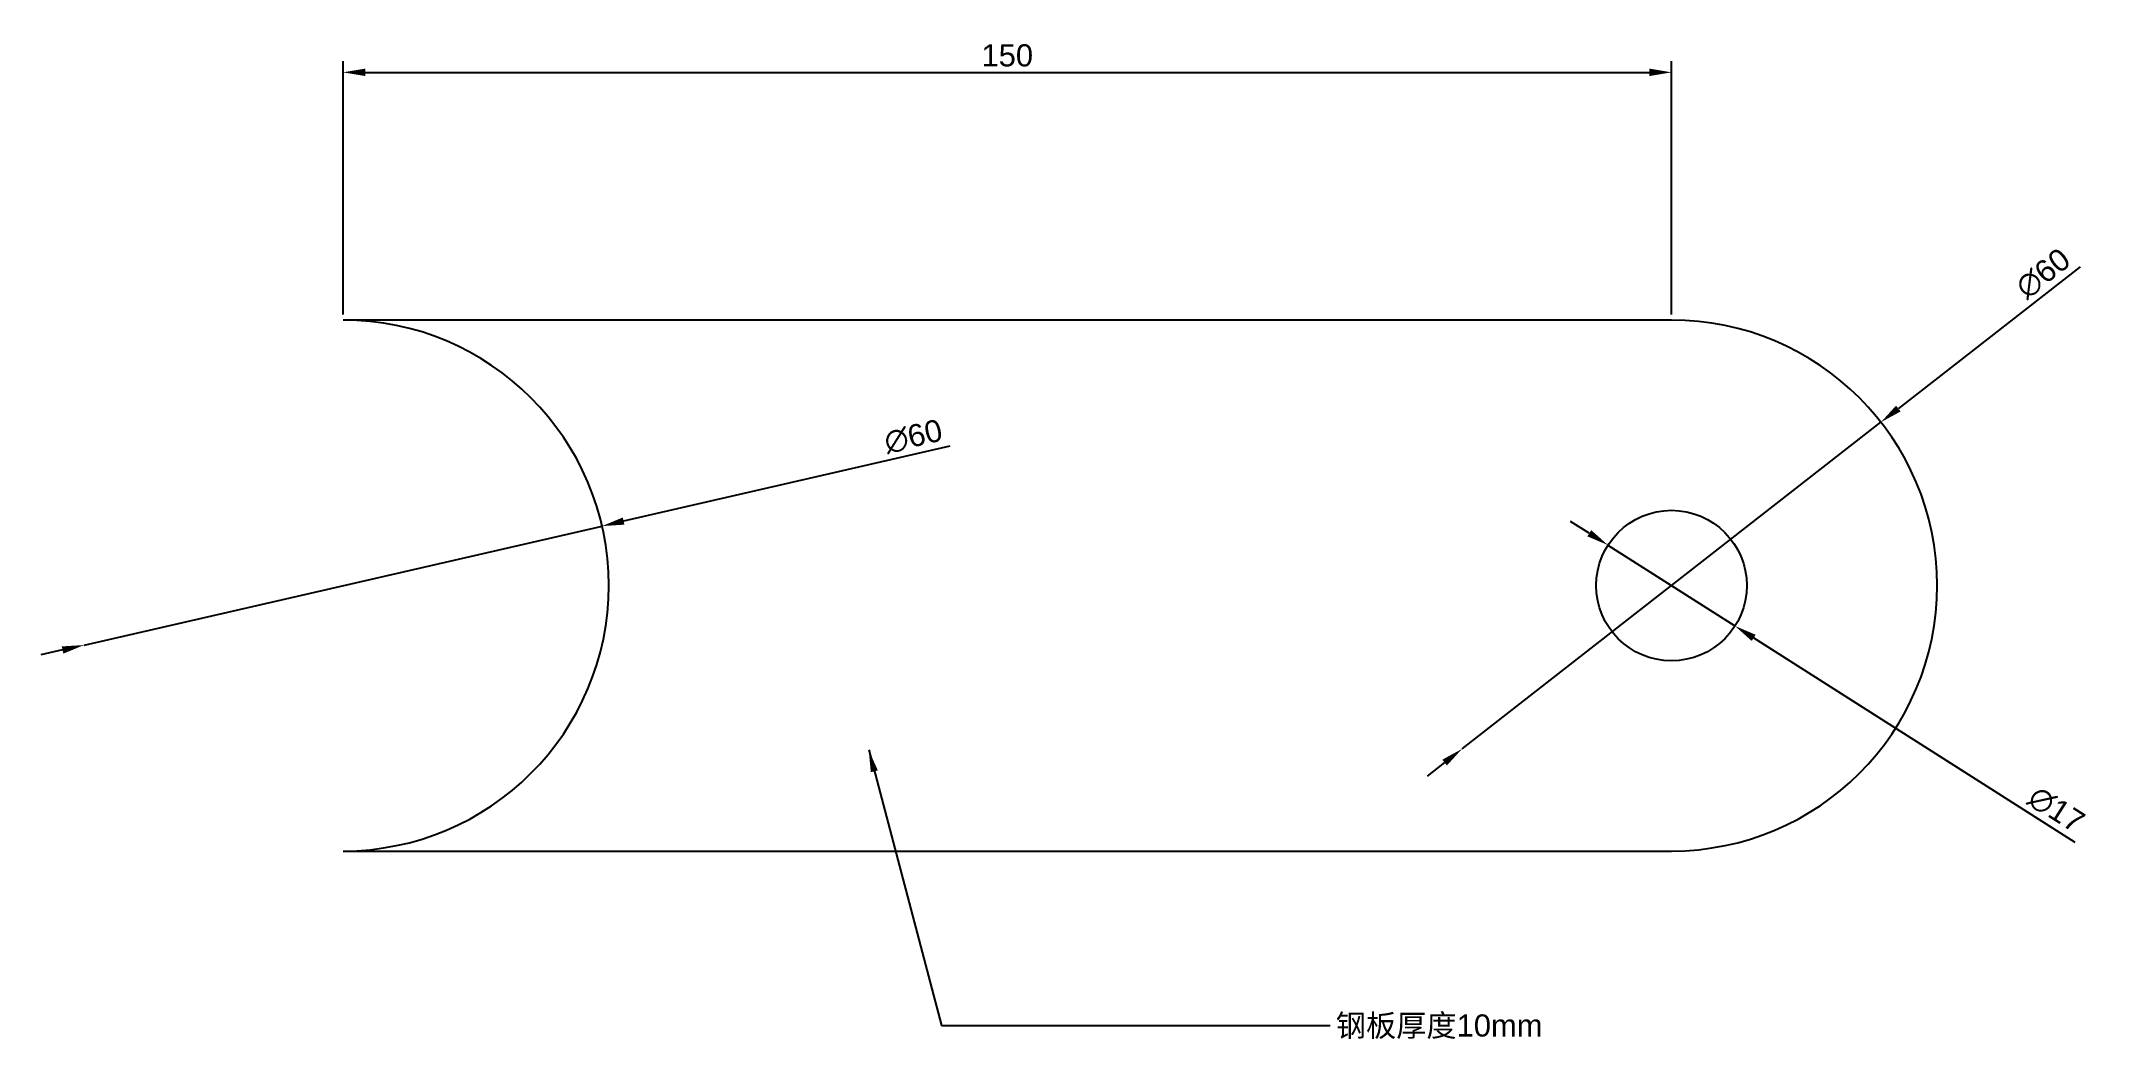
# Model space of a CAD drawing. Header units: millimetres. Extents: x -34 to 197, y -21 to 92.
import ezdxf

# ---------------------------------------------------------------- set-up
doc = ezdxf.new("R2010")
doc.units = ezdxf.units.MM
doc.styles.get("Standard").update_dxf_attribs({"font": 'arial.ttf'})
doc.dimstyles.new('ISO-25', dxfattribs={"dimtxt": 2.5, "dimasz": 2.5, "dimexe": 1.25, "dimexo": 0.625, "dimtad": 1, "dimtxsty": 'Standard', "dimcen": 2.5, "dimadec": 0, "dimazin": 0, "dimtfac": 1, "dimtmove": 0, "dimatfit": 3, "dimfxl": 1, "dimarcsym": 0})

# ---------------------------------------------------------------- blocks, each defined once
blk = doc.blocks.new('*D2')
at = {"color": 0, "lineweight": -2, "transparency": 16777216}
for p, q in [((0, 60.62), (0, 89.24)), ((2.5, 87.99), (147.5, 87.99)), ((150, 60.62), (150, 89.24))]:
    blk.add_line(p, q, dxfattribs=at)
at = {"color": 0, "transparency": 16777216}
for points in [[(2.5, 88.41), (2.5, 87.57), (0, 87.99)], [(147.5, 88.41), (147.5, 87.57), (150, 87.99)]]:
    blk.add_solid(points, dxfattribs=at)
at = {"layer": 'Defpoints', "color": 0, "transparency": 16777216}
for p in [(150, 87.99), (0, 60), (150, 60)]:
    blk.add_point(p, dxfattribs=at)
at = {"color": 0, "transparency": 16777216, "insert": (75, 89.89), "char_height": 2.5, "attachment_point": 5}
blk.add_mtext('150', dxfattribs=at)
blk = doc.blocks.new('*D3')
at = {"color": 0, "lineweight": -2, "transparency": 16777216}
for p, q in [((196.15, 66.03), (175.62, 50)), ((126.35, 11.54), (173.65, 48.46)), ((124.38, 10), (122.41, 8.46))]:
    blk.add_line(p, q, dxfattribs=at)
at = {"color": 0, "transparency": 16777216}
for points in [[(175.36, 50.33), (175.87, 49.67), (173.65, 48.46)], [(124.13, 10.33), (124.64, 9.67), (126.35, 11.54)]]:
    blk.add_solid(points, dxfattribs=at)
at = {"layer": 'Defpoints', "color": 0, "transparency": 16777216}
for p in [(173.65, 48.46), (126.35, 11.54)]:
    blk.add_point(p, dxfattribs=at)
at = {"color": 0, "transparency": 16777216, "insert": (191.97, 65.26), "char_height": 2.5, "attachment_point": 5, "rotation": 37.9787}
blk.add_mtext('∅60', dxfattribs=at)
blk = doc.blocks.new('*D4')
at = {"color": 0, "lineweight": -2, "transparency": 16777216}
for p, q in [((140.72, 35.91), (138.61, 37.25)), ((142.83, 34.57), (157.17, 25.43)), ((195.58, 0.98), (159.28, 24.09))]:
    blk.add_line(p, q, dxfattribs=at)
at = {"color": 0, "transparency": 16777216}
for points in [[(140.94, 36.26), (140.5, 35.56), (142.83, 34.57)], [(159.5, 24.44), (159.06, 23.74), (157.17, 25.43)]]:
    blk.add_solid(points, dxfattribs=at)
at = {"layer": 'Defpoints', "color": 0, "transparency": 16777216}
for p in [(142.83, 34.57), (157.17, 25.43)]:
    blk.add_point(p, dxfattribs=at)
at = {"color": 0, "transparency": 16777216, "insert": (193.45, 4.67), "char_height": 2.5, "attachment_point": 5, "rotation": 327.5144}
blk.add_mtext('∅17', dxfattribs=at)
blk = doc.blocks.new('*D5')
at = {"color": 0, "lineweight": -2, "transparency": 16777216}
for p, q in [((68.51, 45.76), (31.67, 37.28)), ((-29.24, 23.28), (29.24, 36.72)), ((-31.67, 22.72), (-34.11, 22.16))]:
    blk.add_line(p, q, dxfattribs=at)
at = {"color": 0, "transparency": 16777216}
for points in [[(31.58, 37.69), (31.77, 36.88), (29.24, 36.72)], [(-31.77, 23.12), (-31.58, 22.31), (-29.24, 23.28)]]:
    blk.add_solid(points, dxfattribs=at)
at = {"layer": 'Defpoints', "color": 0, "transparency": 16777216}
for p in [(29.24, 36.72), (-29.24, 23.28)]:
    blk.add_point(p, dxfattribs=at)
at = {"color": 0, "transparency": 16777216, "insert": (64.39, 46.83), "char_height": 2.5, "attachment_point": 5, "rotation": 12.9517}
blk.add_mtext('∅60', dxfattribs=at)

msp = doc.modelspace()

# ---------------------------------------------------------------- linework, layer by layer
for points in [[(150, 60), (0, 60)], [(0, 0), (150, 0)]]:
    msp.add_lwpolyline(points)
msp.add_circle((150, 30), 8.5)
for centre in [(0, 30), (150, 30)]:
    msp.add_arc(centre, 30, 270, 90)

# ---------------------------------------------------------------- texts
at = {"color": 3, "insert": (112.096, -18.459), "char_height": 2.5, "width": 33.50641, "attachment_point": 1}
msp.add_mtext('{\\fSimSun|b0|i0|c134|p2;钢板厚度}10mm', dxfattribs=at)

# ---------------------------------------------------------------- dimensions: what is measured, and where the dimension line sits
at = {"color": 3}
dim = msp.add_linear_dim(base=(150, 87.992), p1=(0, 60), p2=(150, 60), dimstyle='ISO-25', dxfattribs=at)
dim.commit()
dim.dimension.update_dxf_attribs({"geometry": '*D2', "text_midpoint": (75, 89.893)})
for p1, p2, picture, middle in [((126.353, 11.539), (173.647, 48.461), '*D3', (193.18, 63.71)), ((-29.237, 23.276), (29.237, 36.724), '*D5', (64.837, 44.911)), ((142.83, 34.565), (157.17, 25.435), '*D4', (192.396, 3.006))]:
    dim = msp.add_diameter_dim_2p(p1=p1, p2=p2, dimstyle='ISO-25', dxfattribs=at)
    dim.commit()
    dim.dimension.update_dxf_attribs({"geometry": picture, "text_midpoint": middle, "dimtype": 163})

# ---------------------------------------------------------------- leaders
at = {"color": 3, "annotation_type": 0, "has_hookline": 1, "hookline_direction": 0, "text_width": 23.668}
msp.add_leader([(59.35, 11.426), (67.58, -19.709), (111.471, -19.709)], dimstyle='ISO-25', override={"dimgap": 0.625, "dimtad": 0}, dxfattribs=at)

doc.saveas('drawing.dxf')
